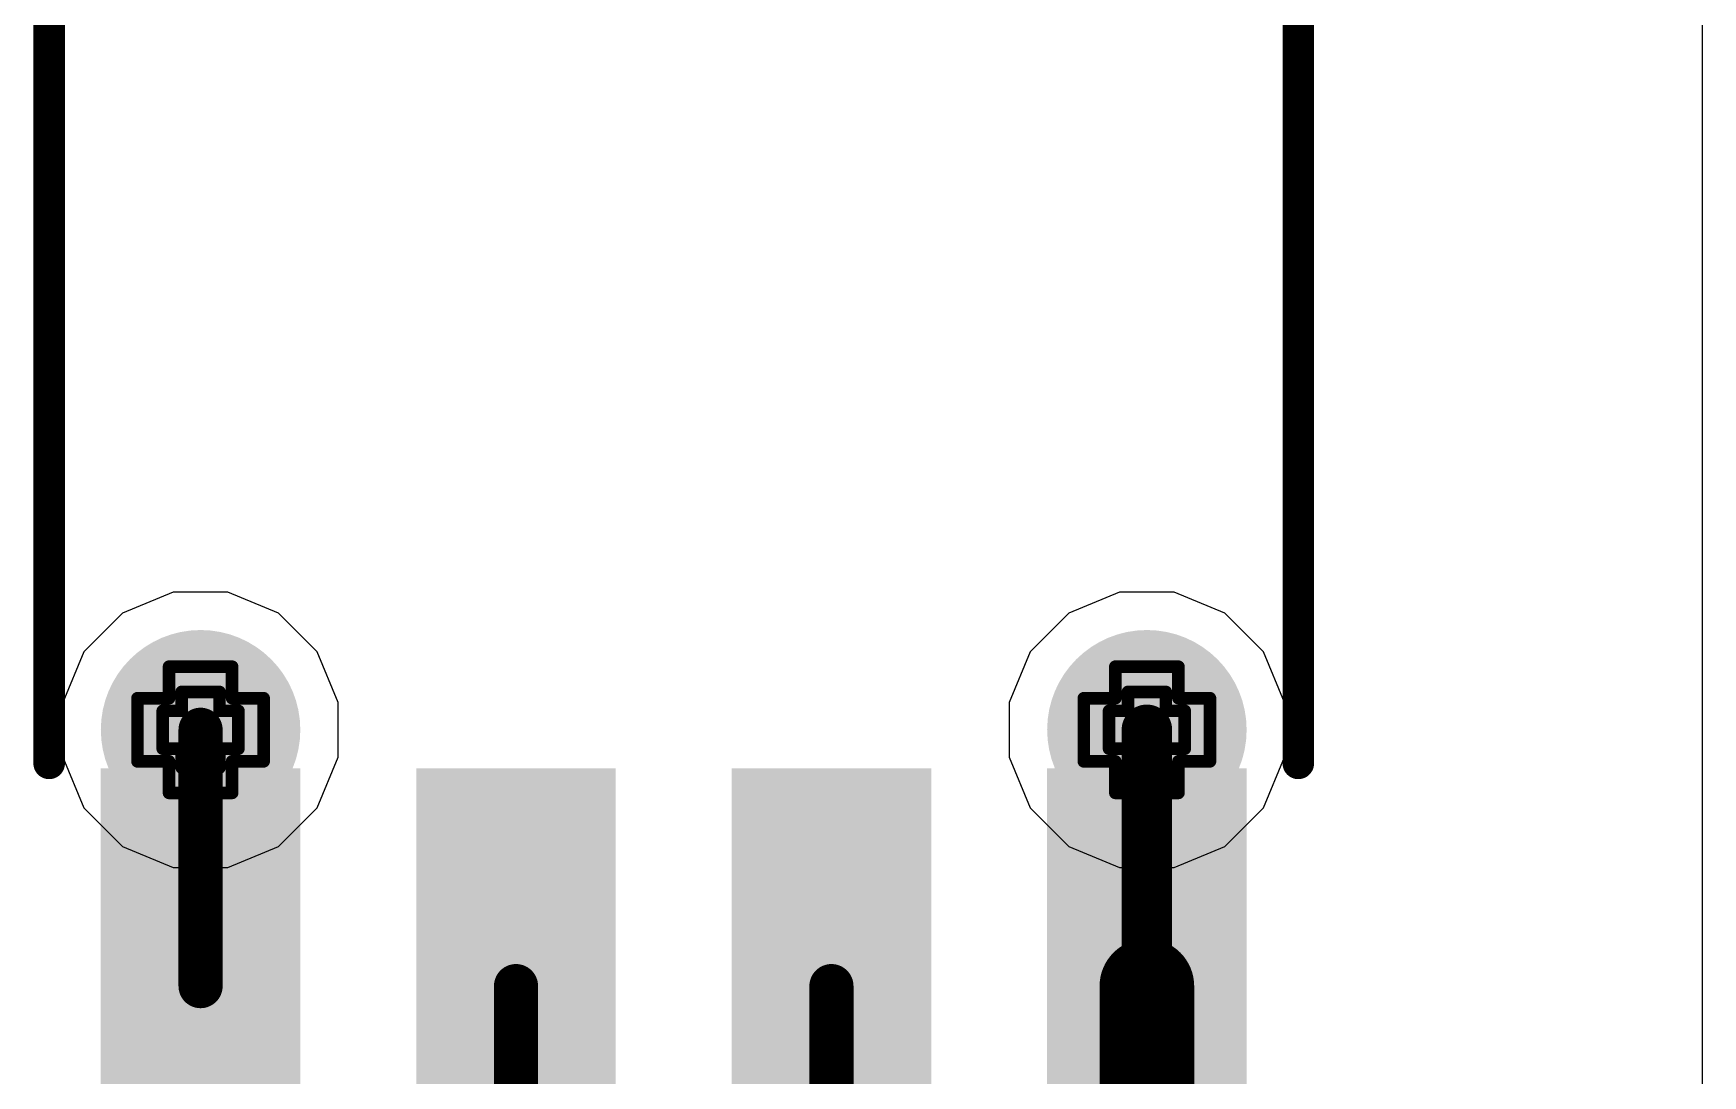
# Model space of a CAD drawing. Header units: inches. Extents: x -4 to 5258, y -4 to 5281.
# Drawn here: x 125.6 to 132.32, y 30.85 to 35.05 of the extents above; entities that cross this region are included whole.
import ezdxf

# ---------------------------------------------------------------- set-up
doc = ezdxf.new("R2010")
doc.units = ezdxf.units.IN
for name, color, linetype in [('Bottom Layer', 5, 'Continuous'), ('Bottom Solder', 6, 'Continuous'), ('Drill Drawing', 1, 'Continuous'), ('Layer 1', 16, 'Continuous'), ('Layer 2', 76, 'Continuous'), ('Top Layer', 1, 'Continuous'), ('Top Overlay', 2, 'Continuous'), ('Top Paste', 8, 'Continuous'), ('Top Solder', 216, 'Continuous'), ('Via Holes', 16, 'Continuous')]:
    doc.layers.add(name, color=color, linetype=linetype)

# ---------------------------------------------------------------- blocks, each defined once
blk = doc.blocks.new('SOIC_8_0_154___3_90___W______24')
at = {"layer": 'Top Layer'}
for points in [[(-3.475, 1.605), (-3.475, 2.205), (-1.925, 2.205), (-1.925, 1.605)], [(1.925, 1.605), (1.925, 2.205), (3.475, 2.205), (3.475, 1.605)], [(-3.475, 0.335), (-3.475, 0.935), (-1.925, 0.935), (-1.925, 0.335)], [(1.925, 0.335), (1.925, 0.935), (3.475, 0.935), (3.475, 0.335)], [(-3.475, -0.935), (-3.475, -0.335), (-1.925, -0.335), (-1.925, -0.935)], [(1.925, -0.935), (1.925, -0.335), (3.475, -0.335), (3.475, -0.935)], [(-3.475, -2.205), (-3.475, -1.605), (-1.925, -1.605), (-1.925, -2.205)], [(1.925, -2.205), (1.925, -1.605), (3.475, -1.605), (3.475, -2.205)]]:
    blk.add_hatch(color=1, dxfattribs=at).paths.add_polyline_path(points)
at = {"layer": 'Top Overlay'}
blk.add_hatch(color=2, dxfattribs=at).paths.add_polyline_path([(-1.8382, 1.6249), (-1.4826, 1.6249), (-1.4826, 2.2091), (-1.8382, 2.2091)])
at = {"layer": 'Top Paste'}
for points in [[(-3.475, 1.605), (-3.475, 2.205), (-1.925, 2.205), (-1.925, 1.605)], [(1.925, 1.605), (1.925, 2.205), (3.475, 2.205), (3.475, 1.605)], [(-3.475, 0.335), (-3.475, 0.935), (-1.925, 0.935), (-1.925, 0.335)], [(1.925, 0.335), (1.925, 0.935), (3.475, 0.935), (3.475, 0.335)], [(-3.475, -0.935), (-3.475, -0.335), (-1.925, -0.335), (-1.925, -0.935)], [(1.925, -0.935), (1.925, -0.335), (3.475, -0.335), (3.475, -0.935)], [(-3.475, -2.205), (-3.475, -1.605), (-1.925, -1.605), (-1.925, -2.205)], [(1.925, -2.205), (1.925, -1.605), (3.475, -1.605), (3.475, -2.205)]]:
    blk.add_hatch(color=8, dxfattribs=at).paths.add_polyline_path(points)
at = {"layer": 'Top Solder'}
for points in [[(-3.5766, 1.5034), (-3.5766, 2.3066), (-1.8234, 2.3066), (-1.8234, 1.5034)], [(1.8234, 1.5034), (1.8234, 2.3066), (3.5766, 2.3066), (3.5766, 1.5034)], [(-3.5766, 0.2334), (-3.5766, 1.0366), (-1.8234, 1.0366), (-1.8234, 0.2334)], [(1.8234, 0.2334), (1.8234, 1.0366), (3.5766, 1.0366), (3.5766, 0.2334)], [(-3.5766, -1.0366), (-3.5766, -0.2334), (-1.8234, -0.2334), (-1.8234, -1.0366)], [(1.8234, -1.0366), (1.8234, -0.2334), (3.5766, -0.2334), (3.5766, -1.0366)], [(-3.5766, -2.3066), (-3.5766, -1.5034), (-1.8234, -1.5034), (-1.8234, -2.3066)], [(1.8234, -2.3066), (1.8234, -1.5034), (3.5766, -1.5034), (3.5766, -2.3066)]]:
    blk.add_hatch(color=216, dxfattribs=at).paths.add_polyline_path(points)
at = {"layer": 'Top Overlay'}
for points in [[(1.8034, 2.5146, 0.127, 0.127, 0), (-1.8288, 2.5146, 0.127, 0.127, 0)], [(-3.794, 1.8034, 0.127, 0.127, 0), (-3.794, 2.0574, 0.127, 0.127, 0)], [(-3.667, 1.9304, 0.127, 0.127, 0), (-3.794, 2.0574, 0.127, 0.127, 0)], [(-3.794, 1.8034, 0.127, 0.127, 0), (-3.667, 1.9304, 0.127, 0.127, 0)], [(1.8034, -2.5146, 0.127, 0.127, 0), (-1.8288, -2.5146, 0.127, 0.127, 0)]]:
    blk.add_lwpolyline(points, format="xyseb", dxfattribs=at)
for points in [[(-1.8605, 2.5146, 0.0635, 0.0635, 1), (-1.797, 2.5146, 0.0635, 0.0635, 1)], [(1.7717, 2.5146, 0.0635, 0.0635, 1), (1.8352, 2.5146, 0.0635, 0.0635, 1)], [(-3.8258, 2.0574, 0.0635, 0.0635, 1), (-3.7623, 2.0574, 0.0635, 0.0635, 1)], [(-3.8258, 2.0574, 0.0635, 0.0635, 1), (-3.7623, 2.0574, 0.0635, 0.0635, 1)], [(-3.6988, 1.9304, 0.0635, 0.0635, 1), (-3.6353, 1.9304, 0.0635, 0.0635, 1)], [(-3.6988, 1.9304, 0.0635, 0.0635, 1), (-3.6353, 1.9304, 0.0635, 0.0635, 1)], [(-3.8257, 1.8034, 0.0635, 0.0635, 1), (-3.7622, 1.8034, 0.0635, 0.0635, 1)], [(-3.8257, 1.8034, 0.0635, 0.0635, 1), (-3.7622, 1.8034, 0.0635, 0.0635, 1)], [(-1.8605, -2.5146, 0.0635, 0.0635, 1), (-1.7971, -2.5146, 0.0635, 0.0635, 1)], [(1.7716, -2.5146, 0.0635, 0.0635, 1), (1.8352, -2.5146, 0.0635, 0.0635, 1)]]:
    blk.add_lwpolyline(points, format="xyseb", close=True, dxfattribs=at)

msp = doc.modelspace()

# ---------------------------------------------------------------- hatches: boundary and pattern name
at = {"layer": 'Bottom Layer'}
h = msp.add_hatch(color=5, dxfattribs=at)
edge = h.paths.add_edge_path()
edge.add_arc((126.2697, 32.2443), 0.3, 0, 360)
h = msp.add_hatch(color=5, dxfattribs=at)
edge = h.paths.add_edge_path()
edge.add_arc((130.0797, 32.2443), 0.3, 0, 360)
at = {"layer": 'Bottom Solder'}
h = msp.add_hatch(color=6, dxfattribs=at)
edge = h.paths.add_edge_path()
edge.add_arc((126.2697, 32.2443), 0.4016, 0, 360)
h = msp.add_hatch(color=6, dxfattribs=at)
edge = h.paths.add_edge_path()
edge.add_arc((130.0797, 32.2443), 0.4016, 0, 360)
at = {"layer": 'Layer 1'}
h = msp.add_hatch(color=16, dxfattribs=at)
edge = h.paths.add_edge_path()
edge.add_arc((126.2697, 32.2443), 0.3, 0, 360)
h = msp.add_hatch(color=16, dxfattribs=at)
edge = h.paths.add_edge_path()
edge.add_arc((130.0797, 32.2443), 0.3, 0, 360)
at = {"layer": 'Layer 2'}
h = msp.add_hatch(color=76, dxfattribs=at)
edge = h.paths.add_edge_path()
edge.add_arc((126.2697, 32.2443), 0.3, 0, 360)
h = msp.add_hatch(color=76, dxfattribs=at)
edge = h.paths.add_edge_path()
edge.add_arc((130.0797, 32.2443), 0.3, 0, 360)
at = {"layer": 'Top Layer'}
h = msp.add_hatch(color=1, dxfattribs=at)
edge = h.paths.add_edge_path()
edge.add_arc((126.2697, 32.2443), 0.3, 0, 360)
h = msp.add_hatch(color=1, dxfattribs=at)
edge = h.paths.add_edge_path()
edge.add_arc((130.0797, 32.2443), 0.3, 0, 360)
for points in [[(125.9697, 31.7194), (126.5697, 31.7194), (126.5697, 32.2443), (125.9697, 32.2443)], [(129.7797, 31.7194), (130.3797, 31.7194), (130.3797, 32.2443), (129.7797, 32.2443)]]:
    msp.add_hatch(color=1, dxfattribs=at).paths.add_polyline_path(points)
at = {"layer": 'Top Solder'}
h = msp.add_hatch(color=216, dxfattribs=at)
edge = h.paths.add_edge_path()
edge.add_arc((126.2697, 32.2443), 0.4016, 0, 360)
h = msp.add_hatch(color=216, dxfattribs=at)
edge = h.paths.add_edge_path()
edge.add_arc((130.0797, 32.2443), 0.4016, 0, 360)
at = {"layer": 'Via Holes'}
h = msp.add_hatch(color=7, dxfattribs=at)
edge = h.paths.add_edge_path()
edge.add_arc((126.2697, 32.2443), 0.15, 0, 360)
h = msp.add_hatch(color=7, dxfattribs=at)
edge = h.paths.add_edge_path()
edge.add_arc((130.0797, 32.2443), 0.15, 0, 360)

# ---------------------------------------------------------------- linework, layer by layer
at = {"layer": 'Bottom Layer'}
for p, q in [((126.1595, 32.7983), (125.9558, 32.7139)), ((126.3799, 32.7983), (126.1595, 32.7983)), ((126.5835, 32.7139), (126.3799, 32.7983)), ((129.9695, 32.7983), (129.7658, 32.7139)), ((130.1899, 32.7983), (129.9695, 32.7983)), ((130.3935, 32.7139), (130.1899, 32.7983)), ((125.9558, 32.7139), (125.8, 32.5581)), ((126.7393, 32.5581), (126.5835, 32.7139)), ((129.7658, 32.7139), (129.61, 32.5581)), ((130.5493, 32.5581), (130.3935, 32.7139)), ((125.8, 32.5581), (125.7157, 32.3545)), ((126.8237, 32.3545), (126.7393, 32.5581)), ((129.61, 32.5581), (129.5257, 32.3545)), ((130.6337, 32.3545), (130.5493, 32.5581)), ((125.7157, 32.3545), (125.7157, 32.1341)), ((126.8237, 32.1341), (126.8237, 32.3545)), ((129.5257, 32.3545), (129.5257, 32.1341)), ((130.6337, 32.1341), (130.6337, 32.3545)), ((125.7157, 32.1341), (125.8, 31.9305)), ((126.7393, 31.9305), (126.8237, 32.1341)), ((129.5257, 32.1341), (129.61, 31.9305)), ((130.5493, 31.9305), (130.6337, 32.1341)), ((125.8, 31.9305), (125.9558, 31.7746)), ((126.5835, 31.7746), (126.7393, 31.9305)), ((129.61, 31.9305), (129.7658, 31.7746)), ((130.3935, 31.7746), (130.5493, 31.9305)), ((125.9558, 31.7746), (126.1595, 31.6903)), ((126.3799, 31.6903), (126.5835, 31.7746)), ((129.7658, 31.7746), (129.9695, 31.6903)), ((130.1899, 31.6903), (130.3935, 31.7746)), ((126.1595, 31.6903), (126.3799, 31.6903)), ((129.9695, 31.6903), (130.1899, 31.6903))]:
    msp.add_line(p, q, dxfattribs=at)
at = {"layer": 'Drill Drawing'}
for points in [[(126.1427, 32.3713, 0.0508, 0.0508, 0), (126.1427, 32.4983, 0.0508, 0.0508, 0)], [(126.1427, 32.4983, 0.0508, 0.0508, 0), (126.3967, 32.4983, 0.0508, 0.0508, 0)], [(126.3967, 32.3713, 0.0508, 0.0508, 0), (126.3967, 32.4983, 0.0508, 0.0508, 0)], [(129.9527, 32.3713, 0.0508, 0.0508, 0), (129.9527, 32.4983, 0.0508, 0.0508, 0)], [(129.9527, 32.4983, 0.0508, 0.0508, 0), (130.2067, 32.4983, 0.0508, 0.0508, 0)], [(130.2067, 32.3713, 0.0508, 0.0508, 0), (130.2067, 32.4983, 0.0508, 0.0508, 0)], [(126.0157, 32.1173, 0.0508, 0.0508, 0), (126.0157, 32.3713, 0.0508, 0.0508, 0)], [(126.0157, 32.3713, 0.0508, 0.0508, 0), (126.1427, 32.3713, 0.0508, 0.0508, 0)], [(126.1935, 32.3205, 0.0508, 0.0508, 0), (126.1935, 32.3967, 0.0508, 0.0508, 0)], [(126.1935, 32.3967, 0.0508, 0.0508, 0), (126.3459, 32.3967, 0.0508, 0.0508, 0)], [(126.3459, 32.3205, 0.0508, 0.0508, 0), (126.3459, 32.3967, 0.0508, 0.0508, 0)], [(126.3967, 32.3713, 0.0508, 0.0508, 0), (126.5237, 32.3713, 0.0508, 0.0508, 0)], [(126.5237, 32.1173, 0.0508, 0.0508, 0), (126.5237, 32.3713, 0.0508, 0.0508, 0)], [(129.8257, 32.1173, 0.0508, 0.0508, 0), (129.8257, 32.3713, 0.0508, 0.0508, 0)], [(129.8257, 32.3713, 0.0508, 0.0508, 0), (129.9527, 32.3713, 0.0508, 0.0508, 0)], [(130.0035, 32.3205, 0.0508, 0.0508, 0), (130.0035, 32.3967, 0.0508, 0.0508, 0)], [(130.0035, 32.3967, 0.0508, 0.0508, 0), (130.1559, 32.3967, 0.0508, 0.0508, 0)], [(130.1559, 32.3205, 0.0508, 0.0508, 0), (130.1559, 32.3967, 0.0508, 0.0508, 0)], [(130.2067, 32.3713, 0.0508, 0.0508, 0), (130.3337, 32.3713, 0.0508, 0.0508, 0)], [(130.3337, 32.1173, 0.0508, 0.0508, 0), (130.3337, 32.3713, 0.0508, 0.0508, 0)], [(126.1173, 32.1681, 0.0508, 0.0508, 0), (126.1173, 32.3205, 0.0508, 0.0508, 0)], [(126.1173, 32.3205, 0.0508, 0.0508, 0), (126.1935, 32.3205, 0.0508, 0.0508, 0)], [(126.3459, 32.3205, 0.0508, 0.0508, 0), (126.4221, 32.3205, 0.0508, 0.0508, 0)], [(126.4221, 32.1681, 0.0508, 0.0508, 0), (126.4221, 32.3205, 0.0508, 0.0508, 0)], [(129.9273, 32.1681, 0.0508, 0.0508, 0), (129.9273, 32.3205, 0.0508, 0.0508, 0)], [(129.9273, 32.3205, 0.0508, 0.0508, 0), (130.0035, 32.3205, 0.0508, 0.0508, 0)], [(130.1559, 32.3205, 0.0508, 0.0508, 0), (130.2321, 32.3205, 0.0508, 0.0508, 0)], [(130.2321, 32.1681, 0.0508, 0.0508, 0), (130.2321, 32.3205, 0.0508, 0.0508, 0)], [(126.1173, 32.1681, 0.0508, 0.0508, 0), (126.1935, 32.1681, 0.0508, 0.0508, 0)], [(126.1935, 32.0919, 0.0508, 0.0508, 0), (126.1935, 32.1681, 0.0508, 0.0508, 0)], [(126.3459, 32.1681, 0.0508, 0.0508, 0), (126.4221, 32.1681, 0.0508, 0.0508, 0)], [(126.3459, 32.0919, 0.0508, 0.0508, 0), (126.3459, 32.1681, 0.0508, 0.0508, 0)], [(129.9273, 32.1681, 0.0508, 0.0508, 0), (130.0035, 32.1681, 0.0508, 0.0508, 0)], [(130.0035, 32.0919, 0.0508, 0.0508, 0), (130.0035, 32.1681, 0.0508, 0.0508, 0)], [(130.1559, 32.1681, 0.0508, 0.0508, 0), (130.2321, 32.1681, 0.0508, 0.0508, 0)], [(130.1559, 32.0919, 0.0508, 0.0508, 0), (130.1559, 32.1681, 0.0508, 0.0508, 0)], [(126.0157, 32.1173, 0.0508, 0.0508, 0), (126.1427, 32.1173, 0.0508, 0.0508, 0)], [(126.1427, 31.9903, 0.0508, 0.0508, 0), (126.1427, 32.1173, 0.0508, 0.0508, 0)], [(126.3967, 32.1173, 0.0508, 0.0508, 0), (126.5237, 32.1173, 0.0508, 0.0508, 0)], [(126.3967, 31.9903, 0.0508, 0.0508, 0), (126.3967, 32.1173, 0.0508, 0.0508, 0)], [(129.8257, 32.1173, 0.0508, 0.0508, 0), (129.9527, 32.1173, 0.0508, 0.0508, 0)], [(129.9527, 31.9903, 0.0508, 0.0508, 0), (129.9527, 32.1173, 0.0508, 0.0508, 0)], [(130.2067, 32.1173, 0.0508, 0.0508, 0), (130.3337, 32.1173, 0.0508, 0.0508, 0)], [(130.2067, 31.9903, 0.0508, 0.0508, 0), (130.2067, 32.1173, 0.0508, 0.0508, 0)], [(126.1935, 32.0919, 0.0508, 0.0508, 0), (126.3459, 32.0919, 0.0508, 0.0508, 0)], [(130.0035, 32.0919, 0.0508, 0.0508, 0), (130.1559, 32.0919, 0.0508, 0.0508, 0)], [(126.1427, 31.9903, 0.0508, 0.0508, 0), (126.3967, 31.9903, 0.0508, 0.0508, 0)], [(129.9527, 31.9903, 0.0508, 0.0508, 0), (130.2067, 31.9903, 0.0508, 0.0508, 0)]]:
    msp.add_lwpolyline(points, format="xyseb", dxfattribs=at)
for points in [[(126.13, 32.4983, 0.0254, 0.0254, 1), (126.1554, 32.4983, 0.0254, 0.0254, 1)], [(126.13, 32.4983, 0.0254, 0.0254, 1), (126.1554, 32.4983, 0.0254, 0.0254, 1)], [(126.384, 32.4983, 0.0254, 0.0254, 1), (126.4094, 32.4983, 0.0254, 0.0254, 1)], [(126.384, 32.4983, 0.0254, 0.0254, 1), (126.4094, 32.4983, 0.0254, 0.0254, 1)], [(129.94, 32.4983, 0.0254, 0.0254, 1), (129.9654, 32.4983, 0.0254, 0.0254, 1)], [(129.94, 32.4983, 0.0254, 0.0254, 1), (129.9654, 32.4983, 0.0254, 0.0254, 1)], [(130.194, 32.4983, 0.0254, 0.0254, 1), (130.2194, 32.4983, 0.0254, 0.0254, 1)], [(130.194, 32.4983, 0.0254, 0.0254, 1), (130.2194, 32.4983, 0.0254, 0.0254, 1)], [(126.003, 32.3713, 0.0254, 0.0254, 1), (126.0284, 32.3713, 0.0254, 0.0254, 1)], [(126.003, 32.3713, 0.0254, 0.0254, 1), (126.0284, 32.3713, 0.0254, 0.0254, 1)], [(126.13, 32.3713, 0.0254, 0.0254, 1), (126.1554, 32.3713, 0.0254, 0.0254, 1)], [(126.13, 32.3713, 0.0254, 0.0254, 1), (126.1554, 32.3713, 0.0254, 0.0254, 1)], [(126.1808, 32.3967, 0.0254, 0.0254, 1), (126.2062, 32.3967, 0.0254, 0.0254, 1)], [(126.1808, 32.3967, 0.0254, 0.0254, 1), (126.2062, 32.3967, 0.0254, 0.0254, 1)], [(126.3332, 32.3967, 0.0254, 0.0254, 1), (126.3586, 32.3967, 0.0254, 0.0254, 1)], [(126.3332, 32.3967, 0.0254, 0.0254, 1), (126.3586, 32.3967, 0.0254, 0.0254, 1)], [(126.384, 32.3713, 0.0254, 0.0254, 1), (126.4094, 32.3713, 0.0254, 0.0254, 1)], [(126.384, 32.3713, 0.0254, 0.0254, 1), (126.4094, 32.3713, 0.0254, 0.0254, 1)], [(126.511, 32.3713, 0.0254, 0.0254, 1), (126.5364, 32.3713, 0.0254, 0.0254, 1)], [(126.511, 32.3713, 0.0254, 0.0254, 1), (126.5364, 32.3713, 0.0254, 0.0254, 1)], [(129.813, 32.3713, 0.0254, 0.0254, 1), (129.8384, 32.3713, 0.0254, 0.0254, 1)], [(129.813, 32.3713, 0.0254, 0.0254, 1), (129.8384, 32.3713, 0.0254, 0.0254, 1)], [(129.94, 32.3713, 0.0254, 0.0254, 1), (129.9654, 32.3713, 0.0254, 0.0254, 1)], [(129.94, 32.3713, 0.0254, 0.0254, 1), (129.9654, 32.3713, 0.0254, 0.0254, 1)], [(129.9908, 32.3967, 0.0254, 0.0254, 1), (130.0162, 32.3967, 0.0254, 0.0254, 1)], [(129.9908, 32.3967, 0.0254, 0.0254, 1), (130.0162, 32.3967, 0.0254, 0.0254, 1)], [(130.1432, 32.3967, 0.0254, 0.0254, 1), (130.1686, 32.3967, 0.0254, 0.0254, 1)], [(130.1432, 32.3967, 0.0254, 0.0254, 1), (130.1686, 32.3967, 0.0254, 0.0254, 1)], [(130.194, 32.3713, 0.0254, 0.0254, 1), (130.2194, 32.3713, 0.0254, 0.0254, 1)], [(130.194, 32.3713, 0.0254, 0.0254, 1), (130.2194, 32.3713, 0.0254, 0.0254, 1)], [(130.321, 32.3713, 0.0254, 0.0254, 1), (130.3464, 32.3713, 0.0254, 0.0254, 1)], [(130.321, 32.3713, 0.0254, 0.0254, 1), (130.3464, 32.3713, 0.0254, 0.0254, 1)], [(126.1046, 32.3205, 0.0254, 0.0254, 1), (126.13, 32.3205, 0.0254, 0.0254, 1)], [(126.1046, 32.3205, 0.0254, 0.0254, 1), (126.13, 32.3205, 0.0254, 0.0254, 1)], [(126.1808, 32.3205, 0.0254, 0.0254, 1), (126.2062, 32.3205, 0.0254, 0.0254, 1)], [(126.1808, 32.3205, 0.0254, 0.0254, 1), (126.2062, 32.3205, 0.0254, 0.0254, 1)], [(126.3332, 32.3205, 0.0254, 0.0254, 1), (126.3586, 32.3205, 0.0254, 0.0254, 1)], [(126.3332, 32.3205, 0.0254, 0.0254, 1), (126.3586, 32.3205, 0.0254, 0.0254, 1)], [(126.4094, 32.3205, 0.0254, 0.0254, 1), (126.4348, 32.3205, 0.0254, 0.0254, 1)], [(126.4094, 32.3205, 0.0254, 0.0254, 1), (126.4348, 32.3205, 0.0254, 0.0254, 1)], [(129.9146, 32.3205, 0.0254, 0.0254, 1), (129.94, 32.3205, 0.0254, 0.0254, 1)], [(129.9146, 32.3205, 0.0254, 0.0254, 1), (129.94, 32.3205, 0.0254, 0.0254, 1)], [(129.9908, 32.3205, 0.0254, 0.0254, 1), (130.0162, 32.3205, 0.0254, 0.0254, 1)], [(129.9908, 32.3205, 0.0254, 0.0254, 1), (130.0162, 32.3205, 0.0254, 0.0254, 1)], [(130.1432, 32.3205, 0.0254, 0.0254, 1), (130.1686, 32.3205, 0.0254, 0.0254, 1)], [(130.1432, 32.3205, 0.0254, 0.0254, 1), (130.1686, 32.3205, 0.0254, 0.0254, 1)], [(130.2194, 32.3205, 0.0254, 0.0254, 1), (130.2448, 32.3205, 0.0254, 0.0254, 1)], [(130.2194, 32.3205, 0.0254, 0.0254, 1), (130.2448, 32.3205, 0.0254, 0.0254, 1)], [(126.1046, 32.1681, 0.0254, 0.0254, 1), (126.13, 32.1681, 0.0254, 0.0254, 1)], [(126.1046, 32.1681, 0.0254, 0.0254, 1), (126.13, 32.1681, 0.0254, 0.0254, 1)], [(126.1808, 32.1681, 0.0254, 0.0254, 1), (126.2062, 32.1681, 0.0254, 0.0254, 1)], [(126.1808, 32.1681, 0.0254, 0.0254, 1), (126.2062, 32.1681, 0.0254, 0.0254, 1)], [(126.3332, 32.1681, 0.0254, 0.0254, 1), (126.3586, 32.1681, 0.0254, 0.0254, 1)], [(126.3332, 32.1681, 0.0254, 0.0254, 1), (126.3586, 32.1681, 0.0254, 0.0254, 1)], [(126.4094, 32.1681, 0.0254, 0.0254, 1), (126.4348, 32.1681, 0.0254, 0.0254, 1)], [(126.4094, 32.1681, 0.0254, 0.0254, 1), (126.4348, 32.1681, 0.0254, 0.0254, 1)], [(129.9146, 32.1681, 0.0254, 0.0254, 1), (129.94, 32.1681, 0.0254, 0.0254, 1)], [(129.9146, 32.1681, 0.0254, 0.0254, 1), (129.94, 32.1681, 0.0254, 0.0254, 1)], [(129.9908, 32.1681, 0.0254, 0.0254, 1), (130.0162, 32.1681, 0.0254, 0.0254, 1)], [(129.9908, 32.1681, 0.0254, 0.0254, 1), (130.0162, 32.1681, 0.0254, 0.0254, 1)], [(130.1432, 32.1681, 0.0254, 0.0254, 1), (130.1686, 32.1681, 0.0254, 0.0254, 1)], [(130.1432, 32.1681, 0.0254, 0.0254, 1), (130.1686, 32.1681, 0.0254, 0.0254, 1)], [(130.2194, 32.1681, 0.0254, 0.0254, 1), (130.2448, 32.1681, 0.0254, 0.0254, 1)], [(130.2194, 32.1681, 0.0254, 0.0254, 1), (130.2448, 32.1681, 0.0254, 0.0254, 1)], [(126.003, 32.1173, 0.0254, 0.0254, 1), (126.0284, 32.1173, 0.0254, 0.0254, 1)], [(126.003, 32.1173, 0.0254, 0.0254, 1), (126.0284, 32.1173, 0.0254, 0.0254, 1)], [(126.13, 32.1173, 0.0254, 0.0254, 1), (126.1554, 32.1173, 0.0254, 0.0254, 1)], [(126.13, 32.1173, 0.0254, 0.0254, 1), (126.1554, 32.1173, 0.0254, 0.0254, 1)], [(126.384, 32.1173, 0.0254, 0.0254, 1), (126.4094, 32.1173, 0.0254, 0.0254, 1)], [(126.384, 32.1173, 0.0254, 0.0254, 1), (126.4094, 32.1173, 0.0254, 0.0254, 1)], [(126.511, 32.1173, 0.0254, 0.0254, 1), (126.5364, 32.1173, 0.0254, 0.0254, 1)], [(126.511, 32.1173, 0.0254, 0.0254, 1), (126.5364, 32.1173, 0.0254, 0.0254, 1)], [(129.813, 32.1173, 0.0254, 0.0254, 1), (129.8384, 32.1173, 0.0254, 0.0254, 1)], [(129.813, 32.1173, 0.0254, 0.0254, 1), (129.8384, 32.1173, 0.0254, 0.0254, 1)], [(129.94, 32.1173, 0.0254, 0.0254, 1), (129.9654, 32.1173, 0.0254, 0.0254, 1)], [(129.94, 32.1173, 0.0254, 0.0254, 1), (129.9654, 32.1173, 0.0254, 0.0254, 1)], [(130.194, 32.1173, 0.0254, 0.0254, 1), (130.2194, 32.1173, 0.0254, 0.0254, 1)], [(130.194, 32.1173, 0.0254, 0.0254, 1), (130.2194, 32.1173, 0.0254, 0.0254, 1)], [(130.321, 32.1173, 0.0254, 0.0254, 1), (130.3464, 32.1173, 0.0254, 0.0254, 1)], [(130.321, 32.1173, 0.0254, 0.0254, 1), (130.3464, 32.1173, 0.0254, 0.0254, 1)], [(126.1808, 32.0919, 0.0254, 0.0254, 1), (126.2062, 32.0919, 0.0254, 0.0254, 1)], [(126.1808, 32.0919, 0.0254, 0.0254, 1), (126.2062, 32.0919, 0.0254, 0.0254, 1)], [(126.3332, 32.0919, 0.0254, 0.0254, 1), (126.3586, 32.0919, 0.0254, 0.0254, 1)], [(126.3332, 32.0919, 0.0254, 0.0254, 1), (126.3586, 32.0919, 0.0254, 0.0254, 1)], [(129.9908, 32.0919, 0.0254, 0.0254, 1), (130.0162, 32.0919, 0.0254, 0.0254, 1)], [(129.9908, 32.0919, 0.0254, 0.0254, 1), (130.0162, 32.0919, 0.0254, 0.0254, 1)], [(130.1432, 32.0919, 0.0254, 0.0254, 1), (130.1686, 32.0919, 0.0254, 0.0254, 1)], [(130.1432, 32.0919, 0.0254, 0.0254, 1), (130.1686, 32.0919, 0.0254, 0.0254, 1)], [(126.13, 31.9903, 0.0254, 0.0254, 1), (126.1554, 31.9903, 0.0254, 0.0254, 1)], [(126.13, 31.9903, 0.0254, 0.0254, 1), (126.1554, 31.9903, 0.0254, 0.0254, 1)], [(126.384, 31.9903, 0.0254, 0.0254, 1), (126.4094, 31.9903, 0.0254, 0.0254, 1)], [(126.384, 31.9903, 0.0254, 0.0254, 1), (126.4094, 31.9903, 0.0254, 0.0254, 1)], [(129.94, 31.9903, 0.0254, 0.0254, 1), (129.9654, 31.9903, 0.0254, 0.0254, 1)], [(129.94, 31.9903, 0.0254, 0.0254, 1), (129.9654, 31.9903, 0.0254, 0.0254, 1)], [(130.194, 31.9903, 0.0254, 0.0254, 1), (130.2194, 31.9903, 0.0254, 0.0254, 1)], [(130.194, 31.9903, 0.0254, 0.0254, 1), (130.2194, 31.9903, 0.0254, 0.0254, 1)]]:
    msp.add_lwpolyline(points, format="xyseb", close=True, dxfattribs=at)
at = {"layer": 'Layer 1'}
for p, q in [((129.9695, 32.7983), (129.7658, 32.7139)), ((130.1899, 32.7983), (129.9695, 32.7983)), ((130.3935, 32.7139), (130.1899, 32.7983)), ((129.7658, 32.7139), (129.61, 32.5581)), ((130.5493, 32.5581), (130.3935, 32.7139)), ((129.61, 32.5581), (129.5257, 32.3545)), ((130.6337, 32.3545), (130.5493, 32.5581)), ((129.5257, 32.3545), (129.5257, 32.1341)), ((130.6337, 32.1341), (130.6337, 32.3545)), ((129.5257, 32.1341), (129.61, 31.9305)), ((130.5493, 31.9305), (130.6337, 32.1341)), ((129.61, 31.9305), (129.7658, 31.7746)), ((130.3935, 31.7746), (130.5493, 31.9305)), ((129.7658, 31.7746), (129.9695, 31.6903)), ((130.1899, 31.6903), (130.3935, 31.7746)), ((129.9695, 31.6903), (130.1899, 31.6903))]:
    msp.add_line(p, q, dxfattribs=at)
at = {"layer": 'Layer 2'}
for p, q in [((126.1595, 32.7983), (125.9558, 32.7139)), ((126.3799, 32.7983), (126.1595, 32.7983)), ((126.5835, 32.7139), (126.3799, 32.7983)), ((125.9558, 32.7139), (125.8, 32.5581)), ((126.7393, 32.5581), (126.5835, 32.7139)), ((125.8, 32.5581), (125.7157, 32.3545)), ((126.8237, 32.3545), (126.7393, 32.5581)), ((125.7157, 32.3545), (125.7157, 32.1341)), ((126.8237, 32.1341), (126.8237, 32.3545)), ((125.7157, 32.1341), (125.8, 31.9305)), ((126.7393, 31.9305), (126.8237, 32.1341)), ((125.8, 31.9305), (125.9558, 31.7746)), ((126.5835, 31.7746), (126.7393, 31.9305)), ((125.9558, 31.7746), (126.1595, 31.6903)), ((126.3799, 31.6903), (126.5835, 31.7746)), ((126.1595, 31.6903), (126.3799, 31.6903))]:
    msp.add_line(p, q, dxfattribs=at)
at = {"layer": 'Top Layer'}
msp.add_line((132.3169, 7.6217), (132.3171, 41.4037), dxfattribs=at)
msp.add_line((132.3169, 7.6217), (132.3171, 41.4037), dxfattribs=at)
for points in [[(126.2697, 31.2125, 0.1778, 0.1778, 0), (126.2697, 32.2443, 0.1778, 0.1778, 0)], [(130.0797, 31.2125, 0.2032, 0.2032, 0), (130.0797, 32.2443, 0.2032, 0.2032, 0)], [(130.0797, 29.3682, 0.381, 0.381, 0), (130.0797, 31.2125, 0.381, 0.381, 0)], [(127.5397, 30.7375, 0.1778, 0.1778, 0), (127.5397, 31.2125, 0.1778, 0.1778, 0)], [(128.8097, 30.7375, 0.1778, 0.1778, 0), (128.8097, 31.2125, 0.1778, 0.1778, 0)]]:
    msp.add_lwpolyline(points, format="xyseb", dxfattribs=at)
for points in [[(126.2252, 32.2443, 0.0889, 0.0889, 1), (126.3141, 32.2443, 0.0889, 0.0889, 1)], [(130.0289, 32.2443, 0.1016, 0.1016, 1), (130.1305, 32.2443, 0.1016, 0.1016, 1)], [(129.9844, 31.2125, 0.1905, 0.1905, 1), (130.1749, 31.2125, 0.1905, 0.1905, 1)], [(126.2252, 31.2125, 0.0889, 0.0889, 1), (126.3141, 31.2125, 0.0889, 0.0889, 1)], [(127.4952, 31.2125, 0.0889, 0.0889, 1), (127.5841, 31.2125, 0.0889, 0.0889, 1)], [(128.7652, 31.2125, 0.0889, 0.0889, 1), (128.8541, 31.2125, 0.0889, 0.0889, 1)], [(130.0289, 31.2125, 0.1016, 0.1016, 1), (130.1305, 31.2125, 0.1016, 0.1016, 1)]]:
    msp.add_lwpolyline(points, format="xyseb", close=True, dxfattribs=at)

# ---------------------------------------------------------------- block references
at = {"rotation": 270}
msp.add_blockref('SOIC_8_0_154___3_90___W______24', (128.1747, 33.9125), dxfattribs=at)

doc.saveas('drawing.dxf')
